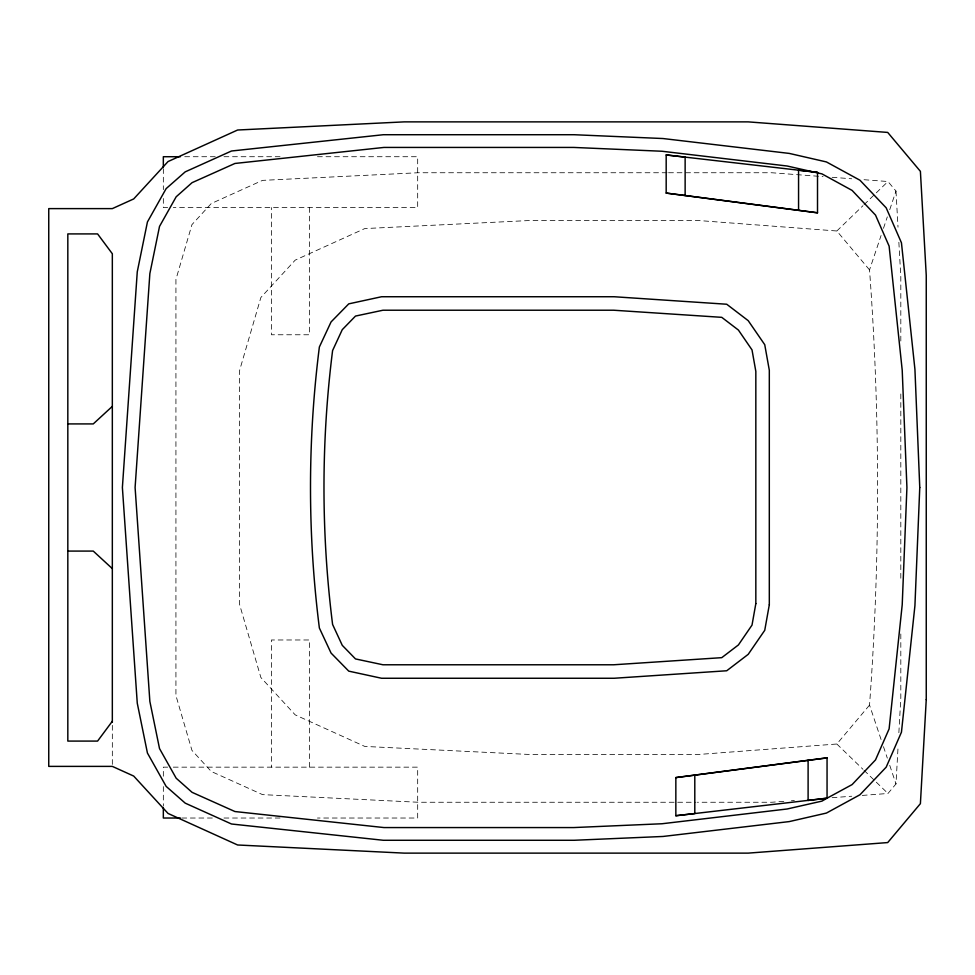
<?xml version="1.0" encoding="UTF-8"?>
<svg xmlns="http://www.w3.org/2000/svg" width="975" height="975" viewBox="0 0 975 975"><rect width="100%" height="100%" fill="white"/><g stroke="black" fill="none" stroke-linecap="round" stroke-linejoin="round"><path stroke-width="0.73" stroke-dasharray="4.88 3.66" d="M862.302 795.417L887.969 793.479L895.988 783.937L898.012 747.801M898.865 732.737L900.815 698.1L900.815 631.191M881.071 739.501L869.529 705.096A2949.57 2949.57 0 0 0 869.529 269.904L881.071 235.499M883.472 228.333L887.323 216.864M889.736 209.698L895.988 191.063L887.969 181.521L862.302 179.583M869.529 269.904L836.842 230.99L697.332 220.435L531.375 220.435L364.772 228.577L295.218 260.118L260.873 297.497L239.509 370.756L239.509 604.244L260.873 677.503L295.218 714.882L364.772 746.423L531.375 754.565L697.332 754.565L836.842 744.01L869.529 705.096M836.842 230.99L862.948 205.725M864.045 204.677L887.969 181.521M783.815 801.34L771.737 802.254L697.381 802.254M791.359 800.78L794.381 800.548M832.114 797.696L851.736 796.222M184.714 156.719L215.219 156.719M223.994 156.719L280.032 156.719M317.46 156.719L417.678 156.719L417.678 207.59L173.306 207.59M667.034 172.746L418.19 172.746L262.531 180.375L211.283 203.519L191.953 224.628L175.927 279.447L175.927 695.553L191.953 750.372L211.283 771.481L262.531 794.625L418.19 802.254L695.87 802.254M668.557 172.746L771.737 172.746L823.058 176.621M167.663 207.59L163.337 207.59L163.337 197.121M167.663 767.154L163.337 767.154L163.337 777.623M173.306 767.154L417.678 767.154L417.678 818.025L317.46 818.025M181.825 818.025L215.219 818.025M223.994 818.025L280.032 818.025M832.114 177.304L851.736 178.778M836.842 744.01L862.948 769.275M864.045 770.323L887.969 793.479M883.472 746.667L887.323 758.136M889.736 765.302L895.988 783.937M895.988 191.063L898.012 227.199M898.865 242.263L900.815 276.9L900.815 343.809M900.815 393.985L900.815 581.015M309.587 207.59L309.587 334.766L271.428 334.766L271.428 207.59M309.587 767.154L309.587 639.978L271.428 639.978L271.428 767.154M163.337 168.687L163.337 189.637M163.337 786.606L163.337 806.057M112.332 725.376L112.332 764.888"/><path stroke-width="1.46" d="M112.332 721.244L97.585 741.085L67.823 741.085L67.823 233.915L97.585 233.915L112.332 253.756L112.332 722.341M112.332 406.368L93.259 423.918L67.823 423.918M827.056 798.184L821.962 801.109L787.118 808.994L661.988 823.753L573.727 827.568L383.979 827.568L234.938 811.541L192.075 792.334L176.183 778.221L159.522 748.593L149.857 701.403L135.098 487.5L149.857 273.597L159.522 226.407L176.183 196.779L192.075 182.666L234.938 163.459L383.979 147.432L573.727 147.432L661.988 151.247L787.118 166.006L821.962 173.891L852.113 190.418L875.513 215.097L889.115 246.127L902.216 370.244L906.921 487.5L902.216 604.756L889.115 728.873L875.513 759.903L852.113 784.582L827.056 798.184L808.104 800.475L808.104 760.293L827.056 757.868L827.056 798.184L675.846 815.734L675.846 777.587L827.056 757.868M675.846 777.587L808.104 760.293M675.846 815.734L694.797 813.577L694.797 775.162M180.375 156.719L163.337 156.719L163.337 167.188M67.823 551.082L93.259 551.082L112.332 568.632M180.375 818.025L163.337 818.025L163.337 807.556M666.181 154.94L685.132 157.097L685.132 195.512L817.513 212.806L817.513 172.368L666.181 154.94L666.181 193.087L817.513 212.806M817.513 172.368L798.562 170.198L798.562 210.393M666.181 193.087L685.132 195.512M919.766 487.5L914.928 605.646L901.448 732.188L886.19 767.154L859.987 794.747L826.422 813.065L789.287 821.584L663 836.465L574.104 840.279L383.346 840.279L231.502 823.997L185.213 803.144L166.128 786.362L147.432 753.041L137.268 703.182L122.387 487.5L137.268 271.818L147.432 221.959L166.128 188.638L185.213 171.856L231.502 151.003L383.346 134.721L574.104 134.721L663 138.535L789.287 153.416L826.422 161.935L859.987 180.253L886.19 207.846L901.448 242.812L914.928 369.354L919.766 487.5M926.25 699.623L920.4 803.656L887.713 842.571L748.203 853.125L404.198 853.125L237.608 844.984L168.041 813.443L133.697 776.063L112.332 766.387L48.75 766.387L48.75 208.613L112.332 208.613L133.697 198.937L168.041 161.558L237.608 130.016L404.198 121.875L748.203 121.875L887.713 132.429L920.4 171.344L926.25 275.377L926.25 699.623M755.832 603.61L752.017 625.097L738.416 644.938L721.756 657.662L613.653 664.779L382.968 664.779L355.497 658.929L342.262 645.328L332.597 624.463A1092.89 1092.89 0 0 1 332.597 350.537L342.262 329.672L355.497 316.071L382.968 310.221L613.653 310.221L721.756 317.338L738.416 330.062L752.017 349.903L755.832 371.39L755.832 603.61M769.312 604.756L764.741 630.313L748.203 654.347L726.716 670.763L614.165 678.259L381.566 678.259L348.758 671.141L331.073 653.079L319.373 628.022A1117.557 1117.557 0 0 1 319.373 346.978L331.073 321.921L348.758 303.859L381.566 296.741L614.165 296.741L726.716 304.237L748.203 320.653L764.741 344.687L769.312 370.244L769.312 604.756"/></g></svg>
